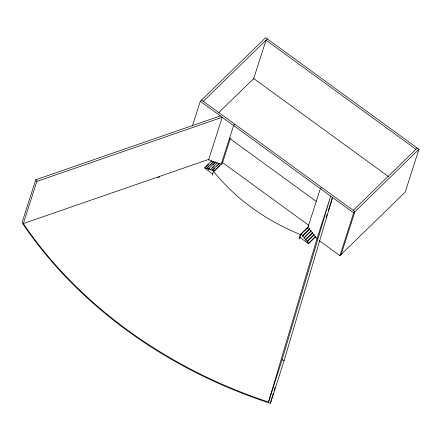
<?xml version="1.0" encoding="UTF-8"?>
<svg xmlns="http://www.w3.org/2000/svg" width="441" height="441" viewBox="0 0 441 441"><rect width="100%" height="100%" fill="white"/><g stroke="black" fill="none" stroke-linecap="round" stroke-linejoin="round"><path stroke-width="0.66" d="M328.358 210.473L332.525 197.507L284.147 360.501L270.405 403.295L268.321 402.661L282.064 359.867L330.656 196.146L316.914 238.939M270.405 403.295L273.343 393.4M274.126 390.759L275.107 387.457M220.384 115.9L35.787 179.768L22.05 222.562L23.103 224.21A414.248 326.434 17.8 0 0 268.321 402.661M23.103 224.21L36.84 181.411L35.787 179.768M192.392 125.928L200.302 101.292L265.603 37.706L418.95 149.295L405.213 192.089L339.912 255.675L319.378 240.731M210.004 165.392L213.427 162.056L211.719 160.811L204.872 167.481L204.668 168.12L212.689 173.958M208.516 160.055L222.253 117.262L36.84 181.411M204.872 167.481L206.581 168.727L206.785 168.087L213.637 161.417L215.346 162.663L212.898 165.044M206.785 168.087L208.499 169.333L208.703 168.694L215.55 162.023L217.264 163.269M211.515 161.45L211.719 160.811M216.735 166.257L219.177 163.876L217.468 162.635L210.622 169.3L210.418 169.939L208.703 168.694M213.427 162.056L213.637 161.417M210.622 169.3L212.33 170.546L212.54 169.906L219.386 163.242L221.095 164.487M215.346 162.663L215.55 162.023M212.314 175.231L213.549 171.4L222.584 162.597L308.777 225.318M219.177 163.876L219.386 163.242M221.117 164.427L233.603 125.525L234.893 124.274M222.402 163.176L230.312 138.535M253.536 79.104L266.028 40.203L415.951 149.301M299.059 238.355L300.293 234.524L308.38 226.646M300.994 234.276L299.968 237.473L308.529 243.702L315.376 237.032L315.58 236.393L313.865 235.147L314.075 234.507L312.36 233.261L312.564 232.622L310.855 231.382L311.059 230.742L309.345 229.496L309.554 228.857L307.84 227.611L300.994 234.276L302.708 235.522L302.498 236.161L304.213 237.407L304.009 238.046L305.718 239.292L305.514 239.932L307.223 241.177L307.019 241.817L308.733 243.063L308.529 243.702M307.432 228.89L320.348 188.649L321.638 187.397M326.07 217.606L327.112 214.365M339.912 255.675L353.654 212.882L418.95 149.295M341.196 254.424L354.939 211.63L201.587 100.041M203.301 101.281L267.312 38.951M218.438 112.885L253.724 78.526L388.659 176.714M206.134 166.692L208.576 164.311M206.581 168.727L209.028 166.345M208.499 169.333L209.475 168.379M212.375 168.032L214.326 166.13M212.33 170.546L214.778 168.164M214.739 170.678L219.629 165.915M299.334 238.531L300.756 237.142M302.708 235.522L309.554 228.857M302.498 236.161L309.345 229.496M304.213 237.407L311.059 230.742M304.009 238.046L310.855 231.382M305.718 239.292L312.564 232.622M305.514 239.932L312.36 233.261M307.223 241.177L314.075 234.507M307.019 241.817L313.865 235.147M308.733 243.063L315.58 236.393M353.224 210.385L417.241 148.049M157.768 177.613L159.719 176.94M282.064 359.867L284.147 360.501M200.302 101.292L353.654 212.882M229.502 138.298L316.247 201.421M211.498 161.439L208.72 159.416L23.307 223.57A414.248 326.434 17.8 0 0 268.525 402.021L317.118 238.3L314.896 236.685M212.54 169.906L214.249 171.152M300.293 234.524A185.352 146.059 17.8 0 1 213.549 171.4"/></g></svg>
